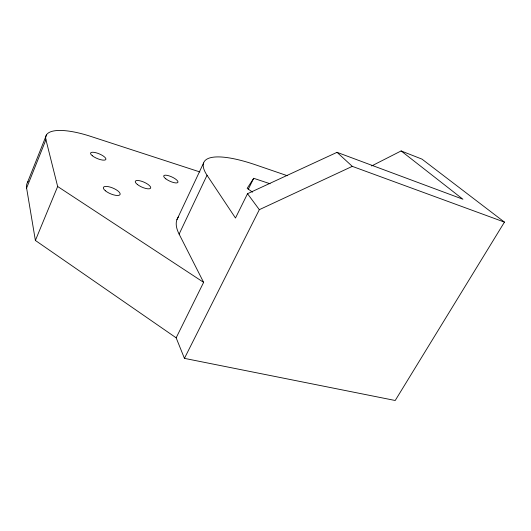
<?xml version="1.0" encoding="UTF-8"?>
<svg xmlns="http://www.w3.org/2000/svg" width="531" height="531" viewBox="0 0 531 531"><rect width="100%" height="100%" fill="white"/><g stroke="black" fill="none" stroke-linecap="round" stroke-linejoin="round"><path stroke-width="0.8" d="M27.4 182.657L46.429 135.007M371.6 165.971L401.124 150.943L421.979 159.121L504.45 222.117L395.217 400.493L184.436 358.365L176.159 337.822L35.385 240.457L26.603 188.067L45.938 139.706A55.324 17.038 22.7 0 1 90.542 136.334L199.875 171.944M35.385 240.457L57.66 186.5L45.938 139.706M176.923 219.688L203.585 162.997M176.159 337.822L203.625 282.359L179.12 234.111L207.03 175.257A90.668 24.054 27.1 0 1 255.922 164.949L287.291 175.708M248.249 189.315L253.699 178.303L270.093 183.766M401.124 150.943L462.899 199.225L337.032 152.331L247.526 193.702L235.485 218.022L207.03 175.257M184.436 358.365L259.327 209.672L352.299 166.362L504.45 222.117M253.699 178.303L247.187 188.313L252.517 192.162M57.66 186.5L203.625 282.359M337.032 152.331L352.299 166.362M247.526 193.702L259.327 209.672M179.12 234.111A88.498 30.393 27.4 0 1 178.456 216.907M26.603 188.067A54.242 20.039 21.9 0 1 28.156 181.536M165.791 178.814A7.799 2.35 24.6 0 0 177.766 182.545A7.799 2.35 24.6 0 0 168.971 175.827A7.799 2.35 24.6 0 0 165.791 178.814M105.384 190.782A9.054 3.093 23 0 0 119.714 194.957A9.054 3.093 23 0 0 110.176 187.098A9.054 3.093 23 0 0 105.384 190.782M92.321 155.749A8.277 2.542 22.7 0 0 105.47 159.838A8.277 2.542 22.7 0 0 96.934 153.021A8.277 2.542 22.7 0 0 92.321 155.749M137.337 184.449A8.383 2.688 23.9 0 0 150.406 188.392A8.383 2.688 23.9 0 0 141.239 181.144A8.383 2.688 23.9 0 0 137.337 184.449"/></g></svg>
